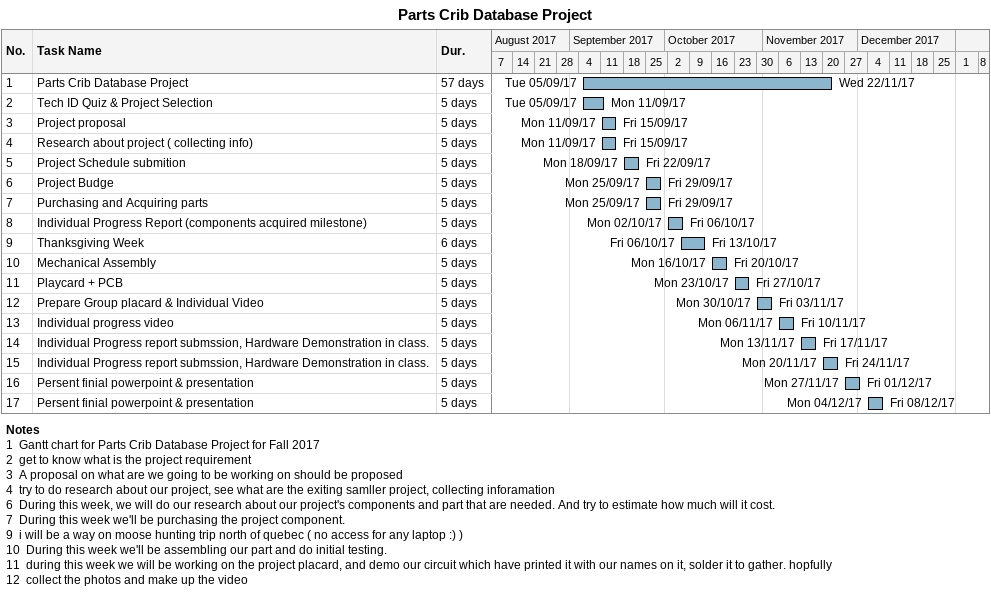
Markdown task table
Parts Crib Database Project

| ID | Task | Duration | Start | Finish |
|---|---|---|---|---|
| 1 | Parts Crib Database Project | 57d | 2017-09-05 | 2017-11-22 |
| 2 | Tech ID Quiz & Project Selection | 5d | 2017-09-05 | 2017-09-11 |
| 3 | Project proposal | 5d | 2017-09-11 | 2017-09-15 |
| 4 | Research about project ( collecting info) | 5d | 2017-09-11 | 2017-09-15 |
| 5 | Project Schedule submition | 5d | 2017-09-18 | 2017-09-22 |
| 6 | Project Budge | 5d | 2017-09-25 | 2017-09-29 |
| 7 | Purchasing and Acquiring parts | 5d | 2017-09-25 | 2017-09-29 |
| 8 | Individual Progress Report (components acquired milestone) | 5d | 2017-10-02 | 2017-10-06 |
| 9 | Thanksgiving Week | 6d | 2017-10-06 | 2017-10-13 |
| 10 | Mechanical Assembly | 5d | 2017-10-16 | 2017-10-20 |
| 11 | Playcard + PCB | 5d | 2017-10-23 | 2017-10-27 |
| 12 | Prepare Group placard & Individual Video | 5d | 2017-10-30 | 2017-11-03 |
| 13 | Individual progress video | 5d | 2017-11-06 | 2017-11-10 |
| 14 | Individual Progress report submssion, Hardware Demonstration in class. | 5d | 2017-11-13 | 2017-11-17 |
| 15 | Individual Progress report submssion, Hardware Demonstration in class. | 5d | 2017-11-20 | 2017-11-24 |
| 16 | Persent finial powerpoint & presentation | 5d | 2017-11-27 | 2017-12-01 |
| 17 | Persent finial powerpoint & presentation | 5d | 2017-12-04 | 2017-12-08 |

Notes
- 1: Gantt chart for Parts Crib Database Project for Fall 2017
- 2: get to know what is the project requirement
- 3: A proposal on what are we going to be working on should be proposed
- 4: try to do research about our project, see what are the exiting samller project, collecting inforamation
- 6: During this week, we will do our research about our project's components and part that are needed. And try to estimate how much will it cost.
- 7: During this week we'll be purchasing the project component.
- 9: i will be a way on moose hunting trip north of quebec ( no access for any laptop :) )
- 10: During this week we'll be assembling our part and do initial testing.
- 11: during this week we will be working on the project placard, and demo our circuit which have printed it with our names on it, solder it to gather. hopfully
- 12: collect the photos and make up the video
